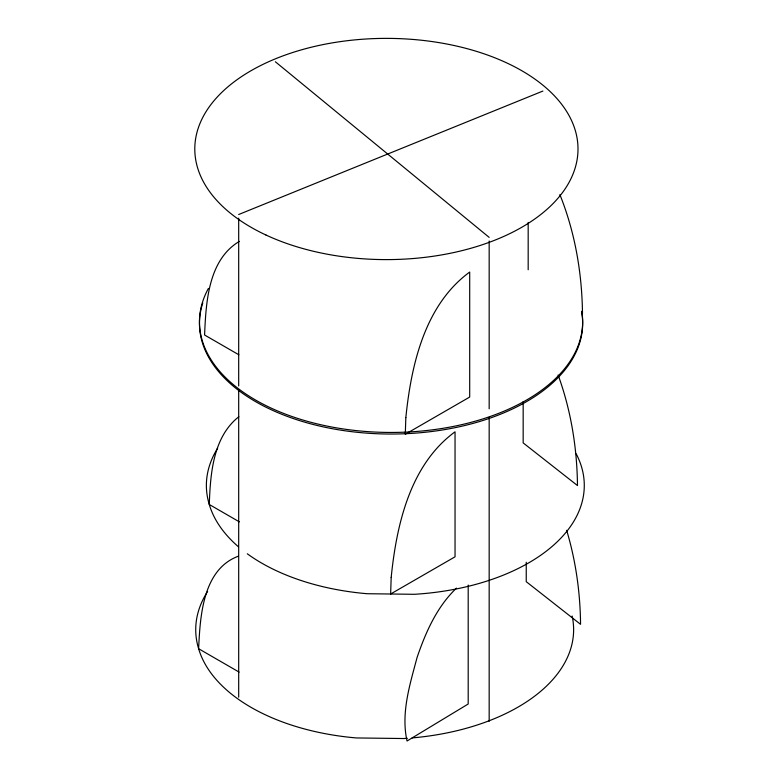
<?xml version="1.0" encoding="UTF-8"?>
<svg xmlns="http://www.w3.org/2000/svg" width="780" height="780" viewBox="0 0 780 780"><rect width="100%" height="100%" fill="white"/><g stroke="black" fill="none" stroke-linecap="round" stroke-linejoin="round"><path stroke-width="1.17" d="M456.485 588.12C436.917 606.742 425.695 632.249 417.095 657.413C409.948 684.411 400.764 713.017 407.043 741L468.195 704.008L468.195 585.078M238.855 416.715C212.94 437.053 210.386 473.986 209.274 504.484A187.902 108.478 0 0 0 238.368 546.721M238.69 214.51L542.899 91.055M239.333 241.391C208.172 259.984 205.978 302.425 204.584 335L238.865 354.793M238.378 556.189C202.663 569.38 200.148 616.483 198.627 648.726L239.138 672.116M239.401 521.879L209.274 504.484A189.881 109.629 0 0 1 217.649 448.207M275.35 61.757L489.167 237.383M559.874 194.6C575.035 232.303 582.036 273.068 582.484 313.619M558.129 375.043C570.999 410.358 577.083 448.012 577.473 485.55L523.166 442.904L523.166 401.642M566.65 530.293C575.786 560.752 580.261 592.547 580.554 624.322L526.246 581.685L526.246 562.263M528.177 222.436L528.177 269.763M489.167 241.03L489.167 408.827M489.167 417.339L489.167 721.305M238.69 218.156L238.69 385.944M238.69 389.59L238.69 697.213M247.289 553.78A187.902 108.478 0 0 0 367.087 593.716L414.394 594.301A189.569 109.444 0 0 0 576.225 453.882M581.578 311.707A191.597 110.614 0 0 1 383.438 433.943A191.597 110.614 0 0 1 202.761 302.991M581.792 311.308A191.597 110.614 0 0 1 370.831 431.827A191.597 110.614 0 0 1 208.416 288.415M572.149 616.054A189.569 109.444 0 0 1 412.171 737.909M407.345 738.299A189.569 109.444 0 0 1 403.738 738.533L356.44 737.948A187.902 108.478 0 0 1 198.627 648.726A189.881 109.629 0 0 1 207.597 591.493M391.19 577.366L390.634 593.999L455.042 556.813L455.042 431.818C410.046 464.704 396.513 524.833 391.19 577.366M405.844 417.602L405.288 434.245L469.697 397.059L469.697 272.054C424.7 304.951 411.167 365.079 405.844 417.602M266.029 235.053A191.597 110.614 0 0 0 575.679 166.15A191.597 110.614 0 0 0 317.499 45.776A191.597 110.614 0 0 0 266.029 235.053"/></g></svg>
